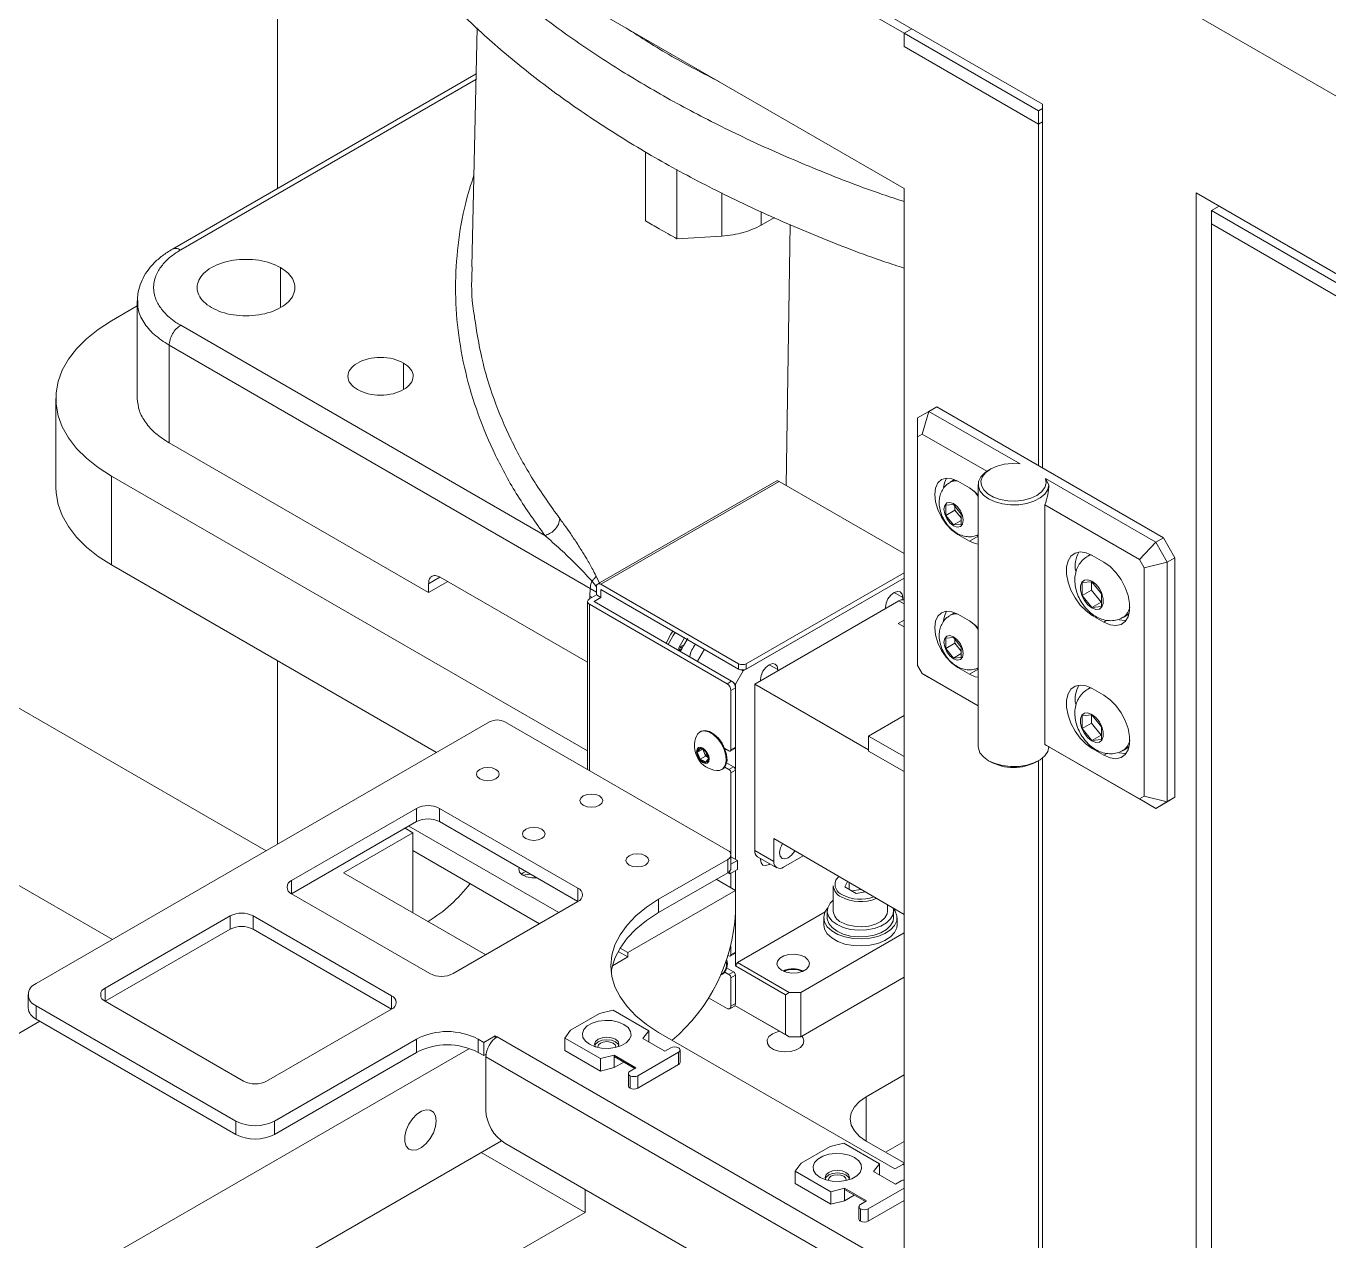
# Model space of a CAD drawing. Header units: millimetres. Extents: x 169 to 14583, y -399 to 10804.
# Drawn here: x 11556.8 to 11796.5, y 7690.9 to 7914.5 of the extents above; entities that cross this region are included whole.
import ezdxf

# ---------------------------------------------------------------- set-up
doc = ezdxf.new("R2010")
doc.units = ezdxf.units.MM
doc.header["$LTSCALE"] = 35

msp = doc.modelspace()

# ---------------------------------------------------------------- linework, layer by layer
at = {"color": 7, "linetype": 'Continuous', "lineweight": 18}
for p, q in [((12380.16, 7565.441), (10258.84, 8790.053)), ((11743.764, 7900.163), (11029.586, 8312.449)), ((11718.308, 7913.226), (11412.131, 8089.978)), ((11718.308, 7884.647), (11412.131, 8061.399)), ((11603.05, 7951.184), (11603.05, 7884.639)), ((11639.751, 7914.181), (11638.81, 7870.19)), ((11719.723, 7914.042), (11718.308, 7913.226)), ((11718.308, 7913.226), (11718.308, 7910.776)), ((11743.057, 7898.938), (11718.308, 7913.226)), ((11718.308, 7910.776), (11743.057, 7896.489)), ((11639.57, 7905.722), (11583.716, 7873.478)), ((11585.216, 7873.33), (11639.548, 7904.695)), ((11743.764, 7899.347), (11743.057, 7898.938)), ((11743.764, 7833.207), (11743.764, 7900.163)), ((11743.057, 7896.489), (11743.057, 7898.938)), ((11743.764, 7896.897), (11743.057, 7896.489)), ((11743.057, 7833.615), (11743.057, 7896.489)), ((11670.736, 7891.388), (11670.736, 7878.706)), ((11676.525, 7888.137), (11676.525, 7875.364)), ((11684.793, 7883.836), (11684.793, 7875.866)), ((11718.308, 7391.709), (11718.308, 7884.647)), ((12351.876, 7549.108), (11772.048, 7883.835)), ((11772.048, 7294.927), (11772.048, 7883.835)), ((11692.024, 7880.334), (11692.024, 7877.857)), ((11776.291, 7881.386), (11774.877, 7880.569)), ((11799.626, 7866.282), (11774.877, 7880.569)), ((11774.877, 7880.569), (11774.877, 7878.12)), ((11694.475, 7879.271), (11692.024, 7877.857)), ((11697.337, 7878.03), (11696.617, 7829.996)), ((11774.877, 7878.12), (11774.877, 7297.659)), ((11774.877, 7878.12), (11799.626, 7863.832)), ((11684.793, 7875.866), (11676.525, 7875.364)), ((11603.601, 7862.716), (11603.601, 7870.064)), ((11600.924, 7762.728), (11426.273, 7863.552)), ((11577.237, 7863.94), (11577.237, 7845.977)), ((11577.237, 7863.005), (11572.488, 7860.264)), ((11652.22, 7820.77), (11585.216, 7859.451)), ((11660.587, 7811.041), (11583.095, 7855.776)), ((11583.095, 7837.813), (11583.095, 7855.776)), ((11626.228, 7847.613), (11626.228, 7852.511)), ((11562.237, 7845.977), (11562.237, 7829.646)), ((11724.319, 7844.433), (11722.905, 7843.616)), ((11724.319, 7844.433), (11766.038, 7820.349)), ((11720.783, 7842.391), (11722.905, 7843.616)), ((11720.783, 7842.391), (11720.783, 7838.927)), ((11722.905, 7843.616), (11721.662, 7839.435)), ((11722.905, 7843.616), (11739.651, 7833.949)), ((11721.662, 7839.435), (11720.783, 7838.927)), ((11733.524, 7832.587), (11721.662, 7839.435)), ((11630.825, 7810.259), (11583.095, 7837.813)), ((11720.783, 7838.927), (11720.783, 7796.863)), ((11734.218, 7833.002), (11733.864, 7832.798)), ((11572.64, 7746.4), (11426.273, 7830.895)), ((11572.488, 7831.689), (11660.08, 7781.124)), ((11572.488, 7831.689), (11572.488, 7815.359)), ((11694.763, 7830.78), (11661.953, 7811.839)), ((11695.363, 7830.72), (11662.553, 7811.779)), ((11695.363, 7830.72), (11718.308, 7817.474)), ((11727.616, 7831.05), (11726.802, 7830.58)), ((11730.329, 7829.532), (11728.208, 7830.757)), ((11731.961, 7830.145), (11731.961, 7781.969)), ((11744.342, 7831.241), (11764.624, 7819.532)), ((11744.342, 7831.241), (11744.959, 7830.068)), ((11727.43, 7826.478), (11726.016, 7826.351)), ((11726.016, 7826.351), (11726.016, 7824.465)), ((11727.685, 7825.429), (11726.016, 7824.465)), ((11728.844, 7824.718), (11727.43, 7826.478)), ((11727.685, 7826.161), (11727.685, 7825.429)), ((11727.685, 7825.429), (11728.844, 7823.986)), ((11761.624, 7816.365), (11744.248, 7826.396)), ((11744.248, 7782.303), (11744.248, 7826.396)), ((11726.016, 7824.465), (11727.43, 7822.706)), ((11728.844, 7823.523), (11727.43, 7822.706)), ((11727.43, 7822.706), (11728.844, 7822.833)), ((11728.844, 7822.833), (11728.844, 7824.718)), ((11728.208, 7820.958), (11730.329, 7819.733)), ((11731.955, 7820.672), (11730.329, 7819.733)), ((11731.71, 7820.814), (11731.955, 7820.672)), ((11764.624, 7819.532), (11766.038, 7820.349)), ((11766.038, 7820.349), (11768.159, 7816.674)), ((11764.624, 7819.532), (11761.624, 7816.365)), ((11764.624, 7819.532), (11766.745, 7815.858)), ((11572.488, 7815.359), (11632.29, 7780.836)), ((11752.633, 7817.256), (11752.111, 7816.955)), ((11755.078, 7815.857), (11752.957, 7817.082)), ((11762.502, 7814.843), (11761.624, 7816.365)), ((11766.745, 7815.858), (11762.502, 7814.843)), ((11768.159, 7816.674), (11766.745, 7815.858)), ((11766.745, 7815.858), (11766.745, 7771.765)), ((11768.159, 7772.581), (11768.159, 7816.674)), ((11630.825, 7811.892), (11632.919, 7813.101)), ((11660.08, 7797.453), (11632.946, 7813.117)), ((11662.261, 7812.017), (11661.654, 7813.294)), ((11688.716, 7795.859), (11718.308, 7812.943)), ((11689.282, 7797.166), (11718.308, 7813.923)), ((11689.282, 7796.186), (11718.308, 7812.943)), ((11762.502, 7772.779), (11762.502, 7814.843)), ((11630.825, 7810.259), (11634.361, 7812.3)), ((11630.825, 7811.892), (11630.825, 7810.259)), ((11660.503, 7809.599), (11660.587, 7811.041)), ((11660.587, 7811.041), (11661.704, 7810.315)), ((11661.71, 7811.319), (11660.857, 7812.394)), ((11661.704, 7809.82), (11661.704, 7811.289)), ((11662.553, 7811.779), (11687.867, 7797.166)), ((11662.553, 7810.8), (11662.553, 7809.33)), ((11662.553, 7810.8), (11687.867, 7796.186)), ((11752.886, 7812.254), (11751.118, 7812.096)), ((11751.118, 7812.096), (11751.118, 7809.738)), ((11752.787, 7810.702), (11751.118, 7809.738)), ((11752.787, 7812.245), (11752.787, 7810.702)), ((11752.787, 7810.702), (11754.555, 7808.503)), ((11754.654, 7810.055), (11752.886, 7812.254)), ((11660.08, 7808.595), (11660.08, 7777.69)), ((11660.432, 7809.085), (11661.704, 7809.82)), ((11660.873, 7809.34), (11660.503, 7809.599)), ((11660.503, 7809.599), (11660.503, 7809.126)), ((11662.553, 7809.33), (11661.28, 7808.595)), ((11686.595, 7793.981), (11661.28, 7808.595)), ((11661.704, 7809.82), (11662.553, 7809.33)), ((11690.837, 7793.414), (11717.354, 7808.721)), ((11716.479, 7810.269), (11718.07, 7809.35)), ((11717.354, 7808.721), (11718.308, 7808.17)), ((11718.07, 7808.96), (11718.07, 7809.35)), ((11751.118, 7809.738), (11752.886, 7807.539)), ((11754.555, 7808.503), (11752.886, 7807.539)), ((11754.555, 7808.503), (11754.654, 7808.512)), ((11754.654, 7807.697), (11754.654, 7810.055)), ((11660.432, 7808.105), (11685.746, 7793.492)), ((11660.432, 7808.105), (11660.432, 7777.487)), ((11714.888, 7807.513), (11714.888, 7807.298)), ((11727.616, 7806.554), (11726.802, 7806.084)), ((11730.329, 7805.036), (11728.208, 7806.26)), ((11752.886, 7807.539), (11754.654, 7807.697)), ((11753.153, 7806.172), (11752.957, 7806.058)), ((11752.957, 7806.058), (11755.078, 7804.834)), ((11758.61, 7805.696), (11759.247, 7806.063)), ((11717.214, 7804.559), (11718.308, 7805.19)), ((11717.214, 7804.559), (11718.308, 7803.936)), ((11755.63, 7805.153), (11755.078, 7804.834)), ((11727.43, 7801.981), (11726.016, 7801.855)), ((11726.016, 7801.855), (11726.016, 7799.969)), ((11728.844, 7800.222), (11727.43, 7801.981)), ((11727.685, 7801.665), (11727.685, 7800.933)), ((11677.313, 7799.681), (11677.007, 7799.858)), ((11677.204, 7799.459), (11677.011, 7799.571)), ((11677.536, 7800.118), (11677.229, 7800.295)), ((11677.673, 7800.374), (11677.476, 7800.488)), ((11680.301, 7797.614), (11681.574, 7799.819)), ((11727.685, 7800.933), (11726.016, 7799.969)), ((11726.016, 7799.969), (11727.43, 7798.21)), ((11728.844, 7799.026), (11727.43, 7798.21)), ((11727.685, 7800.933), (11728.844, 7799.49)), ((11728.844, 7798.336), (11728.844, 7800.222)), ((11603.05, 7797.716), (11603.05, 7763.956)), ((11687.867, 7796.186), (11687.867, 7797.166)), ((11689.282, 7797.166), (11689.282, 7796.186)), ((11693.479, 7796.991), (11695.07, 7796.073)), ((11720.783, 7796.863), (11721.662, 7795.341)), ((11727.43, 7798.21), (11728.844, 7798.336)), ((11728.208, 7796.462), (11730.329, 7795.237)), ((11731.955, 7796.176), (11730.329, 7795.237)), ((11731.71, 7796.318), (11731.955, 7796.176)), ((11685.746, 7793.492), (11686.595, 7793.981)), ((11688.716, 7795.859), (11687.302, 7793.41)), ((11688.433, 7796.023), (11688.716, 7795.859)), ((11691.888, 7794.236), (11691.888, 7794.021)), ((11695.07, 7795.857), (11695.07, 7796.073)), ((11721.662, 7795.341), (11731.961, 7789.396)), ((11722.905, 7794.624), (11721.662, 7795.341)), ((11731.961, 7789.396), (11722.905, 7794.624)), ((11687.302, 7792.757), (11686.453, 7792.267)), ((11686.453, 7781.325), (11686.453, 7792.267)), ((11687.302, 7793.41), (11687.019, 7793.573)), ((11687.302, 7761.158), (11687.302, 7793.41)), ((11687.302, 7781.815), (11687.302, 7792.757)), ((11690.837, 7762.793), (11690.837, 7793.414)), ((11711.768, 7781.331), (11690.837, 7793.414)), ((11752.633, 7792.76), (11752.111, 7792.458)), ((11755.078, 7791.361), (11752.957, 7792.586)), ((11711.768, 7783.862), (11718.308, 7787.638)), ((11752.886, 7787.757), (11751.118, 7787.599)), ((11751.118, 7787.599), (11751.118, 7785.242)), ((11752.787, 7787.749), (11752.787, 7786.206)), ((11754.654, 7785.558), (11752.886, 7787.757)), ((11642.047, 7786.468), (11558.608, 7738.3)), ((11685.887, 7762.792), (11644.875, 7786.468)), ((11680.918, 7784.707), (11680.776, 7784.626)), ((11752.787, 7786.206), (11751.118, 7785.242)), ((11751.118, 7785.242), (11752.886, 7783.043)), ((11752.787, 7786.206), (11754.555, 7784.006)), ((11754.654, 7783.201), (11754.654, 7785.558)), ((11686.453, 7781.325), (11687.302, 7781.815)), ((11711.768, 7781.086), (11711.768, 7783.862)), ((11718.308, 7780.086), (11711.768, 7783.862)), ((11744.248, 7782.303), (11761.624, 7772.272)), ((11764.624, 7770.54), (11744.959, 7781.892)), ((11754.555, 7784.006), (11752.886, 7783.043)), ((11752.886, 7783.043), (11754.654, 7783.201)), ((11754.555, 7784.006), (11754.654, 7784.015)), ((11680.271, 7780.893), (11680.781, 7781.62)), ((11681.287, 7781.48), (11680.271, 7780.893)), ((11680.271, 7780.893), (11680.781, 7779.578)), ((11681.797, 7780.165), (11680.781, 7779.578)), ((11681.797, 7780.165), (11681.357, 7781.301)), ((11681.797, 7780.165), (11682.235, 7779.912)), ((11682.312, 7779.715), (11681.802, 7781.03)), ((11682.312, 7779.715), (11681.802, 7778.989)), ((11685.325, 7781.568), (11686.1, 7781.121)), ((11686.35, 7781.096), (11687.198, 7781.586)), ((11718.308, 7777.31), (11711.768, 7781.086)), ((11743.764, 7387.221), (11743.764, 7779.8)), ((11753.153, 7781.675), (11752.957, 7781.562)), ((11752.957, 7781.562), (11755.078, 7780.338)), ((11755.63, 7780.656), (11755.078, 7780.338)), ((11758.61, 7781.2), (11759.247, 7781.567)), ((11684.776, 7777.697), (11684.917, 7777.779)), ((11686.1, 7777.691), (11685.325, 7778.139)), ((11686.948, 7778.181), (11685.673, 7778.917)), ((11686.1, 7777.691), (11686.948, 7778.181)), ((11687.302, 7777.569), (11686.453, 7777.079)), ((11686.453, 7762.139), (11686.453, 7777.079)), ((11687.302, 7761.158), (11687.302, 7777.569)), ((11733.864, 7779.317), (11734.218, 7779.112)), ((11742.704, 7779.112), (11743.058, 7779.317)), ((11743.057, 7387.629), (11743.057, 7779.316)), ((11761.624, 7772.272), (11762.502, 7772.779)), ((11764.624, 7770.54), (11761.624, 7772.272)), ((11766.745, 7771.765), (11762.502, 7772.779)), ((11768.159, 7772.581), (11766.038, 7771.356)), ((11766.745, 7771.765), (11768.159, 7772.581)), ((11628.612, 7770.548), (11605.631, 7757.281)), ((11628.612, 7768.098), (11628.612, 7770.548)), ((11658.31, 7755.853), (11632.854, 7770.548)), ((11632.854, 7770.548), (11632.854, 7768.098)), ((11766.745, 7771.765), (11764.624, 7770.54)), ((11766.038, 7771.356), (11764.624, 7770.54)), ((11628.612, 7768.098), (11605.631, 7754.832)), ((11658.31, 7753.403), (11632.854, 7768.098)), ((11627.905, 7766.057), (11615.177, 7758.709)), ((11627.905, 7766.057), (11626.49, 7766.873)), ((11654.774, 7751.362), (11627.197, 7767.282)), ((11627.905, 7762.79), (11627.905, 7766.057)), ((11718.308, 7750.986), (11694.373, 7764.996)), ((11694.373, 7764.996), (11694.373, 7760.752)), ((11627.905, 7751.361), (11627.905, 7762.79)), ((11627.905, 7762.79), (11651.238, 7749.321)), ((11694.373, 7760.752), (11690.837, 7762.793)), ((11673.16, 7753.812), (11685.887, 7761.159)), ((11685.887, 7758.71), (11685.887, 7761.159)), ((11686.473, 7759.526), (11686.473, 7761.976)), ((11687.655, 7760.954), (11686.473, 7761.636)), ((11686.473, 7760.271), (11687.655, 7760.954)), ((11687.655, 7760.954), (11687.655, 7759.321)), ((11691.355, 7761.649), (11694.891, 7759.608)), ((11691.888, 7761.341), (11691.888, 7761.144)), ((11699.779, 7761.832), (11696.14, 7759.732)), ((11615.177, 7758.709), (11641.339, 7743.606)), ((11673.16, 7751.362), (11685.887, 7758.71)), ((11685.886, 7758.709), (11686.241, 7758.504)), ((11686.241, 7758.504), (11687.655, 7759.321)), ((11686.241, 7758.986), (11686.241, 7758.504)), ((11686.453, 7755.933), (11686.453, 7758.627)), ((11687.302, 7755.443), (11687.302, 7759.117)), ((11605.631, 7757.281), (11605.631, 7754.832)), ((11658.31, 7753.403), (11658.31, 7755.853)), ((11667.503, 7744.014), (11687.302, 7755.443)), ((11687.302, 7755.443), (11683.766, 7757.485)), ((11687.302, 7751.361), (11687.302, 7755.443)), ((11705.283, 7756.297), (11705.283, 7751.643)), ((11707.449, 7756.1), (11707.899, 7757.079)), ((11707.449, 7756.1), (11709.529, 7754.904)), ((11708.203, 7755.667), (11708.203, 7756.901)), ((11708.721, 7755.369), (11710.379, 7755.627)), ((11605.631, 7754.832), (11631.087, 7740.137)), ((11635.329, 7740.137), (11658.31, 7753.403)), ((11673.16, 7753.812), (11673.16, 7751.362)), ((11711.176, 7755.161), (11709.529, 7754.904)), ((11594.317, 7750.75), (11571.336, 7737.483)), ((11594.317, 7748.3), (11594.317, 7750.75)), ((11624.016, 7736.055), (11598.56, 7750.75)), ((11598.56, 7750.75), (11598.56, 7748.3)), ((11687.302, 7744.091), (11687.302, 7751.361)), ((11687.302, 7741.56), (11687.302, 7751.361)), ((11703.792, 7751.487), (11687.655, 7742.172)), ((11704.183, 7751.643), (11704.183, 7750.418)), ((11715.283, 7751.643), (11715.283, 7752.757)), ((11716.383, 7750.418), (11716.383, 7751.643)), ((11594.317, 7748.3), (11571.336, 7735.034)), ((11624.015, 7733.605), (11598.56, 7748.3)), ((11703.533, 7750.418), (11703.533, 7749.111)), ((11717.033, 7749.111), (11717.033, 7750.418)), ((11718.308, 7747.621), (11699.322, 7736.661)), ((11667.503, 7743.197), (11665.711, 7744.231)), ((11667.503, 7744.014), (11666.062, 7744.845)), ((11667.503, 7744.014), (11667.503, 7743.197)), ((11685.964, 7743.475), (11686.1, 7743.397)), ((11686.35, 7743.372), (11687.198, 7743.862)), ((11686.453, 7743.601), (11686.453, 7745.157)), ((11686.453, 7743.601), (11687.302, 7744.091)), ((11664.674, 7741.564), (11667.503, 7743.197)), ((11686.948, 7740.457), (11685.673, 7741.193)), ((11687.302, 7741.56), (11687.655, 7742.172)), ((11696.494, 7736.253), (11687.302, 7741.56)), ((11687.655, 7742.172), (11697.201, 7736.661)), ((11684.776, 7739.973), (11684.917, 7740.055)), ((11686.1, 7739.967), (11685.325, 7740.415)), ((11686.1, 7739.967), (11686.948, 7740.457)), ((11687.302, 7739.845), (11686.453, 7739.355)), ((11686.453, 7734.129), (11686.453, 7739.355)), ((11687.302, 7734.619), (11687.302, 7739.845)), ((11699.322, 7728.496), (11718.308, 7739.456)), ((11557.144, 7736.259), (11557.144, 7733.809)), ((11571.336, 7737.483), (11571.336, 7735.034)), ((11696.494, 7736.253), (11697.201, 7736.661)), ((11696.494, 7728.904), (11696.494, 7736.253)), ((11697.201, 7736.661), (11699.322, 7736.661)), ((11699.322, 7736.661), (11699.322, 7728.496)), ((11558.608, 7734.218), (11595.378, 7712.991)), ((11558.608, 7734.218), (11558.608, 7731.768)), ((11571.336, 7735.034), (11596.792, 7720.339)), ((11624.016, 7733.606), (11624.016, 7736.055)), ((11682.333, 7735.691), (11685.746, 7733.721)), ((11686.246, 7733.671), (11687.095, 7734.161)), ((11686.453, 7734.129), (11687.302, 7734.619)), ((11687.207, 7734.265), (11696.494, 7728.904)), ((11697.201, 7728.496), (11687.207, 7734.265)), ((11558.608, 7731.768), (11595.378, 7710.542)), ((11601.035, 7720.339), (11624.016, 7733.606)), ((11656.967, 7729.728), (11662.27, 7732.789)), ((11662.27, 7732.789), (11664.78, 7733.422)), ((11664.78, 7733.422), (11671.356, 7729.626)), ((11439.45, 7662.162), (11559.316, 7731.36)), ((11655.871, 7728.279), (11656.967, 7729.728)), ((11671.356, 7729.626), (11670.26, 7728.177)), ((11671.356, 7729.626), (11671.356, 7727.544)), ((11716.647, 7704.215), (11673.16, 7729.319)), ((11602.449, 7712.991), (11628.612, 7728.095)), ((11628.612, 7725.645), (11628.612, 7728.095)), ((11639.925, 7728.095), (11640.986, 7727.482)), ((11639.925, 7728.095), (11639.925, 7725.645)), ((11640.986, 7727.482), (11643.107, 7728.707)), ((11640.986, 7727.482), (11640.986, 7725.033)), ((11643.107, 7728.707), (11643.461, 7728.503)), ((11643.107, 7728.707), (11643.107, 7728.265)), ((11643.461, 7728.503), (11718.308, 7685.295)), ((11662.447, 7724.483), (11655.871, 7728.279)), ((11655.871, 7728.279), (11655.871, 7725.993)), ((11670.26, 7728.177), (11674.291, 7725.85)), ((11697.201, 7728.496), (11696.494, 7728.904)), ((11699.322, 7728.496), (11697.201, 7728.496)), ((11483.291, 7636.854), (11638.333, 7726.358)), ((11602.449, 7710.542), (11628.612, 7725.645)), ((11639.925, 7725.645), (11640.986, 7725.033)), ((11640.986, 7725.033), (11641.369, 7725.254)), ((11641.34, 7724.829), (11641.34, 7715.03)), ((11718.308, 7680.396), (11641.34, 7724.829)), ((11662.447, 7722.196), (11655.871, 7725.993)), ((11664.957, 7725.115), (11662.447, 7724.483)), ((11662.447, 7724.483), (11662.447, 7722.196)), ((11668.988, 7722.788), (11664.957, 7725.115)), ((11664.957, 7725.115), (11664.957, 7724.87)), ((11664.957, 7724.87), (11668.775, 7722.666)), ((11664.957, 7724.87), (11664.957, 7722.829)), ((11676.801, 7725.666), (11669.306, 7721.339)), ((11674.291, 7725.85), (11675.387, 7726.483)), ((11676.801, 7723.38), (11676.801, 7725.666)), ((11677.094, 7723.788), (11677.094, 7726.075)), ((11662.447, 7722.196), (11664.957, 7722.829)), ((11664.957, 7722.829), (11666.725, 7723.85)), ((11667.892, 7722.156), (11668.988, 7722.788)), ((11676.801, 7723.38), (11669.306, 7719.053)), ((11667.599, 7721.748), (11667.599, 7719.461)), ((11667.892, 7721.339), (11667.892, 7719.053)), ((11669.306, 7721.339), (11669.306, 7719.053)), ((11711.343, 7717.474), (11718.308, 7721.495)), ((11711.343, 7717.474), (11711.343, 7709.31)), ((11595.378, 7710.542), (11595.378, 7712.991)), ((11602.449, 7712.991), (11602.449, 7710.542)), ((11644.229, 7709.348), (11483.291, 7616.44)), ((11644.875, 7708.907), (11718.308, 7666.514)), ((11699.393, 7705.236), (11704.696, 7708.297)), ((11704.696, 7708.297), (11707.207, 7708.93)), ((11707.207, 7708.93), (11713.783, 7705.134)), ((11718.308, 7705.289), (11711.343, 7709.31)), ((11714.881, 7707.268), (11718.308, 7709.247)), ((11659.618, 7696.188), (11640.526, 7707.21)), ((11698.297, 7703.787), (11699.393, 7705.236)), ((11713.783, 7705.134), (11712.687, 7703.685)), ((11713.783, 7705.134), (11713.783, 7703.052)), ((11718.061, 7705.031), (11718.317, 7705.161)), ((11704.873, 7699.99), (11698.297, 7703.787)), ((11698.297, 7703.787), (11698.297, 7701.5)), ((11712.687, 7703.685), (11716.717, 7701.358)), ((11718.061, 7705.031), (11716.647, 7704.215)), ((11718.308, 7704.888), (11718.061, 7705.031)), ((11659.618, 7700.395), (11659.618, 7696.188)), ((11704.873, 7697.704), (11698.297, 7701.5)), ((11707.383, 7700.623), (11704.873, 7699.99)), ((11711.414, 7698.296), (11707.383, 7700.623)), ((11707.383, 7700.623), (11707.383, 7700.378)), ((11707.383, 7700.378), (11711.202, 7698.174)), ((11707.383, 7700.378), (11707.383, 7698.337)), ((11718.308, 7700.643), (11711.732, 7696.847)), ((11716.717, 7701.358), (11717.813, 7701.99)), ((11704.873, 7699.99), (11704.873, 7697.704)), ((11704.873, 7697.704), (11707.383, 7698.337)), ((11707.383, 7698.337), (11709.152, 7699.357)), ((11710.318, 7697.664), (11711.414, 7698.296)), ((11718.308, 7698.357), (11711.732, 7694.561)), ((11659.618, 7696.188), (11452.219, 7576.459)), ((11710.025, 7697.255), (11710.025, 7694.969)), ((11710.318, 7696.847), (11710.318, 7694.561)), ((11711.732, 7696.847), (11711.732, 7694.561))]:
    msp.add_line(p, q, dxfattribs=at)
at = {"color": 7, "linetype": 'Continuous', "lineweight": 18, "flags": 128}
for points in [[(11572.488, 7860.264), (11570.037, 7858.692), (11567.883, 7856.981), (11566.052, 7855.15), (11564.562, 7853.217), (11563.43, 7851.206), (11562.668, 7849.137), (11562.285, 7847.034), (11562.285, 7844.919), (11562.668, 7842.816), (11563.43, 7840.747), (11564.562, 7838.736), (11566.052, 7836.804), (11567.883, 7834.972), (11570.037, 7833.261), (11572.488, 7831.689)], [(11744.959, 7830.068), (11744.752, 7829.202), (11744.203, 7828.387), (11743.342, 7827.667), (11742.216, 7827.082), (11740.886, 7826.664), (11739.424, 7826.434), (11737.911, 7826.406), (11736.427, 7826.581), (11735.053, 7826.95), (11733.865, 7827.492), (11732.926, 7828.178), (11732.287, 7828.971), (11731.984, 7829.828), (11732.033, 7830.702), (11732.43, 7831.545), (11733.155, 7832.313), (11733.864, 7832.798)], [(11739.651, 7833.949), (11738.199, 7834.014), (11736.762, 7833.876), (11735.425, 7833.541), (11734.267, 7833.031), (11733.356, 7832.374), (11732.747, 7831.61), (11732.474, 7830.784), (11732.554, 7829.944), (11732.983, 7829.14), (11733.735, 7828.42), (11734.765, 7827.825), (11736.013, 7827.391), (11737.405, 7827.144), (11738.86, 7827.098), (11740.291, 7827.255), (11741.614, 7827.607), (11742.752, 7828.133), (11743.636, 7828.801), (11744.215, 7829.573), (11744.455, 7830.402), (11744.342, 7831.241)], [(11728.208, 7830.757), (11727.11, 7831.224), (11726.086, 7831.325), (11725.208, 7831.053), (11724.534, 7830.428), (11724.11, 7829.491), (11723.965, 7828.307), (11724.11, 7826.955), (11724.534, 7825.529), (11725.208, 7824.125), (11726.086, 7822.839), (11727.11, 7821.759), (11728.208, 7820.958)], [(11726.134, 7831.329), (11725.736, 7830.43), (11725.602, 7829.588)], [(11726.802, 7830.58), (11727.607, 7830.828), (11728.092, 7830.822)], [(11572.488, 7815.359), (11570.037, 7816.93), (11567.883, 7818.641), (11566.052, 7820.473), (11564.562, 7822.405), (11563.43, 7824.416), (11562.668, 7826.485), (11562.285, 7828.588), (11562.237, 7829.646)], [(11731.961, 7828.213), (11731.427, 7828.731), (11730.329, 7829.532)], [(11731.224, 7828.905), (11731.496, 7828.583), (11731.961, 7827.951)], [(11727.43, 7826.633), (11726.754, 7826.868), (11726.18, 7826.757), (11725.797, 7826.316), (11725.662, 7825.612), (11725.797, 7824.753), (11726.18, 7823.87), (11726.754, 7823.096), (11727.43, 7822.551), (11728.106, 7822.315), (11728.68, 7822.427), (11729.063, 7822.868), (11729.198, 7823.571), (11729.063, 7824.43), (11728.68, 7825.314), (11728.106, 7826.087), (11727.43, 7826.633)], [(11730.329, 7819.733), (11731.427, 7819.266), (11731.961, 7819.168)], [(11752.957, 7817.082), (11751.814, 7817.581), (11750.738, 7817.731), (11749.791, 7817.523), (11749.028, 7816.969), (11748.494, 7816.101), (11748.218, 7814.97), (11748.218, 7813.641), (11748.494, 7812.192), (11749.028, 7810.707), (11749.791, 7809.272), (11750.738, 7807.97), (11751.814, 7806.878), (11752.957, 7806.058)], [(11752.119, 7816.959), (11752.406, 7817.097), (11752.744, 7817.199)], [(11755.078, 7804.834), (11756.22, 7804.335), (11757.296, 7804.185), (11758.243, 7804.393), (11759.006, 7804.947), (11759.541, 7805.815), (11759.816, 7806.946), (11759.816, 7808.275), (11759.541, 7809.724), (11759.006, 7811.209), (11758.243, 7812.644), (11757.296, 7813.945), (11756.22, 7815.038), (11755.078, 7815.857)], [(11752.886, 7812.346), (11752.16, 7812.617), (11751.522, 7812.56), (11751.049, 7812.182), (11750.797, 7811.528), (11750.797, 7810.677), (11751.049, 7809.732), (11751.522, 7808.807), (11752.16, 7808.013), (11752.886, 7807.447), (11753.611, 7807.176), (11754.249, 7807.233), (11754.723, 7807.611), (11754.975, 7808.265), (11754.975, 7809.116), (11754.723, 7810.061), (11754.249, 7810.986), (11753.611, 7811.78), (11752.886, 7812.346)], [(11718.07, 7809.35), (11717.949, 7809.983), (11717.604, 7810.38), (11717.088, 7810.481), (11716.479, 7810.269), (11715.87, 7809.778), (11715.354, 7809.081), (11715.009, 7808.286), (11714.888, 7807.513)], [(11728.208, 7806.26), (11727.11, 7806.727), (11726.086, 7806.829), (11725.208, 7806.557), (11724.534, 7805.932), (11724.11, 7804.995), (11723.965, 7803.81), (11724.11, 7802.459), (11724.534, 7801.033), (11725.208, 7799.629), (11726.086, 7798.343), (11727.11, 7797.263), (11728.208, 7796.462)], [(11726.134, 7806.832), (11725.736, 7805.934), (11725.602, 7805.092)], [(11726.802, 7806.084), (11727.607, 7806.332), (11728.092, 7806.326)], [(11759.247, 7806.063), (11759.34, 7806.12), (11759.734, 7806.445)], [(11731.961, 7803.717), (11731.427, 7804.235), (11730.329, 7805.036)], [(11731.224, 7804.409), (11731.496, 7804.087), (11731.961, 7803.454)], [(11757.887, 7805.262), (11758.922, 7805.124), (11759.166, 7805.141)], [(11674.522, 7800.951), (11675.425, 7802.625), (11675.761, 7803.175)], [(11674.939, 7800.71), (11675.848, 7802.391), (11676.179, 7802.933)], [(11676.687, 7799.701), (11676.948, 7800.229), (11677.921, 7801.928)], [(11727.43, 7802.137), (11726.754, 7802.372), (11726.18, 7802.261), (11725.797, 7801.82), (11725.662, 7801.116), (11725.797, 7800.257), (11726.18, 7799.374), (11726.754, 7798.6), (11727.43, 7798.054), (11728.106, 7797.819), (11728.68, 7797.931), (11729.063, 7798.372), (11729.198, 7799.075), (11729.063, 7799.934), (11728.68, 7800.817), (11728.106, 7801.591), (11727.43, 7802.137)], [(11695.07, 7796.073), (11694.949, 7796.706), (11694.604, 7797.103), (11694.088, 7797.203), (11693.479, 7796.991), (11692.87, 7796.5), (11692.354, 7795.804), (11692.009, 7795.009), (11691.888, 7794.236)], [(11730.329, 7795.237), (11731.427, 7794.77), (11731.961, 7794.672)], [(11752.957, 7792.586), (11751.814, 7793.085), (11750.738, 7793.235), (11749.791, 7793.027), (11749.028, 7792.473), (11748.494, 7791.605), (11748.218, 7790.474), (11748.218, 7789.145), (11748.494, 7787.696), (11749.028, 7786.211), (11749.791, 7784.776), (11750.738, 7783.474), (11751.814, 7782.382), (11752.957, 7781.562)], [(11752.119, 7792.463), (11752.406, 7792.6), (11752.744, 7792.703)], [(11755.078, 7780.338), (11756.22, 7779.838), (11757.296, 7779.688), (11758.243, 7779.897), (11759.006, 7780.451), (11759.541, 7781.319), (11759.816, 7782.45), (11759.816, 7783.778), (11759.541, 7785.227), (11759.006, 7786.713), (11758.243, 7788.148), (11757.296, 7789.449), (11756.22, 7790.541), (11755.078, 7791.361)], [(11752.886, 7787.85), (11752.16, 7788.121), (11751.522, 7788.064), (11751.049, 7787.686), (11750.797, 7787.032), (11750.797, 7786.181), (11751.049, 7785.236), (11751.522, 7784.311), (11752.16, 7783.517), (11752.886, 7782.951), (11753.611, 7782.68), (11754.249, 7782.737), (11754.723, 7783.115), (11754.975, 7783.769), (11754.975, 7784.62), (11754.723, 7785.565), (11754.249, 7786.49), (11753.611, 7787.283), (11752.886, 7787.85)], [(11683.882, 7777.517), (11684.369, 7777.543), (11684.988, 7777.849), (11685.409, 7778.448), (11685.597, 7779.289), (11685.534, 7780.296), (11685.226, 7781.381), (11684.7, 7782.445), (11684.003, 7783.396), (11683.198, 7784.148), (11682.355, 7784.635), (11681.549, 7784.813), (11680.852, 7784.666), (11680.327, 7784.209), (11680.173, 7783.942)], [(11684.917, 7777.779), (11685.129, 7777.93), (11685.55, 7778.53), (11685.738, 7779.371), (11685.675, 7780.378), (11685.367, 7781.462), (11684.841, 7782.527), (11684.145, 7783.477), (11683.339, 7784.229), (11682.496, 7784.716), (11681.69, 7784.894), (11680.994, 7784.748), (11680.918, 7784.707)], [(11681.291, 7778.962), (11681.736, 7778.808), (11682.113, 7778.881), (11682.365, 7779.171), (11682.453, 7779.633), (11682.365, 7780.198), (11682.113, 7780.779), (11681.736, 7781.287), (11681.291, 7781.646), (11680.847, 7781.801), (11680.47, 7781.727), (11680.218, 7781.438), (11680.129, 7780.975), (11680.218, 7780.411), (11680.47, 7779.83), (11680.847, 7779.321), (11681.291, 7778.962)], [(11731.961, 7781.969), (11731.984, 7781.652), (11732.287, 7780.795), (11732.926, 7780.002), (11733.865, 7779.316), (11735.053, 7778.774), (11736.427, 7778.406), (11737.911, 7778.231), (11739.424, 7778.259), (11740.886, 7778.488), (11742.216, 7778.907), (11743.342, 7779.491), (11744.203, 7780.211), (11744.752, 7781.026), (11744.959, 7781.892)], [(11759.247, 7781.567), (11759.34, 7781.624), (11759.734, 7781.949)], [(11757.887, 7780.766), (11758.922, 7780.627), (11759.166, 7780.645)], [(11643.214, 7775.998), (11642.532, 7775.735), (11641.729, 7775.642), (11640.925, 7775.735), (11640.244, 7775.998), (11639.788, 7776.391), (11639.629, 7776.855), (11639.788, 7777.319), (11640.244, 7777.712), (11640.925, 7777.975), (11641.729, 7778.067), (11642.532, 7777.975), (11643.214, 7777.712), (11643.669, 7777.319), (11643.829, 7776.855), (11643.669, 7776.391), (11643.214, 7775.998)], [(11662.27, 7771.119), (11661.589, 7770.857), (11660.785, 7770.764), (11659.982, 7770.857), (11659.3, 7771.119), (11658.845, 7771.513), (11658.685, 7771.977), (11658.845, 7772.441), (11659.3, 7772.834), (11659.982, 7773.097), (11660.785, 7773.189), (11661.589, 7773.097), (11662.27, 7772.834), (11662.725, 7772.441), (11662.885, 7771.977), (11662.725, 7771.513), (11662.27, 7771.119)], [(11651.663, 7764.996), (11650.982, 7764.734), (11650.179, 7764.641), (11649.375, 7764.734), (11648.694, 7764.996), (11648.238, 7765.39), (11648.079, 7765.854), (11648.238, 7766.318), (11648.694, 7766.711), (11649.375, 7766.974), (11650.179, 7767.066), (11650.982, 7766.974), (11651.663, 7766.711), (11652.119, 7766.318), (11652.279, 7765.854), (11652.119, 7765.39), (11651.663, 7764.996)], [(11698.204, 7762.753), (11698.14, 7762.638), (11697.624, 7761.941), (11697.015, 7761.45), (11696.406, 7761.239), (11695.89, 7761.339), (11695.545, 7761.736), (11695.424, 7762.369)], [(11670.72, 7760.118), (11670.039, 7759.856), (11669.235, 7759.763), (11668.431, 7759.856), (11667.75, 7760.118), (11667.295, 7760.512), (11667.135, 7760.976), (11667.295, 7761.44), (11667.75, 7761.833), (11668.431, 7762.096), (11669.235, 7762.188), (11670.039, 7762.096), (11670.72, 7761.833), (11671.175, 7761.44), (11671.335, 7760.976), (11671.175, 7760.512), (11670.72, 7760.118)], [(11691.888, 7761.144), (11692.009, 7760.511), (11692.354, 7760.114), (11692.87, 7760.013), (11693.479, 7760.225), (11693.642, 7760.329)], [(11650.749, 7757.768), (11649.799, 7757.749), (11648.84, 7757.934), (11648.063, 7758.307), (11647.571, 7758.817), (11647.431, 7759.395), (11647.488, 7759.65)], [(11647.887, 7758.444), (11648.234, 7758.688), (11648.75, 7758.922)], [(11648.147, 7758.251), (11648.616, 7758.343), (11649.564, 7758.452)], [(11706.321, 7758.002), (11705.875, 7757.485), (11705.775, 7757.31)], [(11673.16, 7729.319), (11670.918, 7730.768), (11668.971, 7732.351), (11667.344, 7734.051), (11666.056, 7735.846), (11665.125, 7737.712), (11664.561, 7739.626), (11664.373, 7741.565), (11664.561, 7743.505), (11665.125, 7745.419), (11666.056, 7747.285), (11667.344, 7749.08), (11668.971, 7750.78), (11670.918, 7752.363), (11673.16, 7753.812)], [(11716.315, 7752.167), (11716.371, 7751.863), (11716.285, 7751.015), (11715.851, 7750.204), (11715.092, 7749.477), (11714.055, 7748.875), (11712.798, 7748.434), (11711.395, 7748.18), (11709.927, 7748.127), (11708.48, 7748.278), (11707.138, 7748.625), (11705.978, 7749.147), (11705.069, 7749.814), (11704.463, 7750.588), (11704.195, 7751.423), (11704.28, 7752.27), (11704.715, 7753.081), (11705.283, 7753.66)], [(11673.16, 7751.362), (11670.918, 7749.914), (11668.971, 7748.33), (11667.344, 7746.63), (11666.056, 7744.836), (11665.125, 7742.97), (11664.561, 7741.055), (11664.448, 7740.341)], [(11716.315, 7752.167), (11716.685, 7751.651), (11717.006, 7750.766), (11716.963, 7749.861), (11716.561, 7748.987), (11715.82, 7748.19), (11714.781, 7747.512), (11713.499, 7746.992), (11712.043, 7746.656), (11710.493, 7746.523), (11708.932, 7746.6), (11707.443, 7746.883), (11706.107, 7747.356), (11704.997, 7747.994), (11704.171, 7748.764), (11703.675, 7749.622), (11703.535, 7750.523), (11703.759, 7751.418), (11704.251, 7752.167)], [(11706.755, 7749.597), (11707.841, 7749.124), (11709.109, 7748.837), (11710.464, 7748.758), (11711.805, 7748.893), (11713.034, 7749.232), (11714.058, 7749.75), (11714.803, 7750.408), (11715.212, 7751.158), (11715.283, 7751.643)], [(11717.033, 7749.111), (11716.963, 7748.555), (11716.561, 7747.68), (11715.82, 7746.883), (11714.781, 7746.206), (11713.499, 7745.685), (11712.043, 7745.35), (11710.493, 7745.217), (11708.932, 7745.294), (11707.443, 7745.576), (11706.107, 7746.05), (11704.997, 7746.688), (11704.171, 7747.457), (11703.675, 7748.315), (11703.533, 7749.111)], [(11716.383, 7750.418), (11716.285, 7749.79), (11715.851, 7748.979), (11715.092, 7748.252), (11714.055, 7747.65), (11712.798, 7747.21), (11711.395, 7746.955), (11709.927, 7746.902), (11708.48, 7747.054), (11707.138, 7747.4), (11705.978, 7747.923), (11705.069, 7748.59), (11704.463, 7749.363), (11704.195, 7750.198), (11704.183, 7750.418)], [(11700.03, 7743.192), (11699.176, 7743.537), (11698.17, 7743.693), (11697.132, 7743.641), (11696.188, 7743.386), (11695.451, 7742.961), (11695.01, 7742.416), (11694.92, 7741.817), (11695.189, 7741.236), (11695.787, 7740.743), (11696.64, 7740.398), (11697.647, 7740.243), (11698.685, 7740.295), (11699.629, 7740.549), (11700.366, 7740.974), (11700.806, 7741.52), (11700.897, 7742.119), (11700.627, 7742.7), (11700.03, 7743.192)], [(11666.781, 7730.781), (11665.761, 7731.222), (11664.566, 7731.48), (11663.294, 7731.532), (11662.048, 7731.376), (11660.929, 7731.023), (11660.027, 7730.502), (11659.416, 7729.856), (11659.145, 7729.137), (11659.236, 7728.403), (11659.682, 7727.713), (11660.446, 7727.124), (11661.467, 7726.682), (11662.661, 7726.425), (11663.933, 7726.373), (11665.179, 7726.529), (11666.298, 7726.882), (11667.2, 7727.402), (11667.811, 7728.049), (11668.082, 7728.768), (11667.991, 7729.502), (11667.546, 7730.192), (11666.781, 7730.781)], [(11699.499, 7728.598), (11699.661, 7728.393), (11699.891, 7727.76), (11699.753, 7727.119), (11699.261, 7726.539), (11698.47, 7726.082), (11697.464, 7725.798), (11696.354, 7725.718), (11695.258, 7725.851), (11694.297, 7726.182), (11693.573, 7726.675), (11693.166, 7727.277), (11693.12, 7727.922), (11693.44, 7728.541), (11694.09, 7729.067), (11694.09, 7729.067)], [(11694.09, 7729.067), (11695.001, 7729.443), (11695.397, 7729.537)], [(11665.205, 7728.05), (11664.475, 7728.331), (11663.614, 7728.43), (11662.753, 7728.331), (11662.023, 7728.05), (11661.535, 7727.629), (11661.364, 7727.131), (11661.511, 7726.669)], [(11665.205, 7727.585), (11664.475, 7727.866), (11663.614, 7727.965), (11662.753, 7727.866), (11662.023, 7727.585), (11661.535, 7727.163), (11661.4, 7726.899)], [(11662.447, 7727.34), (11662.089, 7727.031), (11661.964, 7726.666), (11661.977, 7726.545)], [(11665.25, 7726.545), (11665.264, 7726.666), (11665.138, 7727.031), (11664.78, 7727.34), (11664.245, 7727.546), (11663.614, 7727.619), (11662.982, 7727.546), (11662.447, 7727.34)], [(11665.716, 7726.669), (11665.864, 7727.131), (11665.692, 7727.629), (11665.205, 7728.05)], [(11665.827, 7726.899), (11665.692, 7727.163), (11665.205, 7727.585)], [(11711.343, 7709.31), (11710.1, 7710.185), (11709.176, 7711.183), (11708.606, 7712.266), (11708.414, 7713.392), (11708.606, 7714.518), (11709.176, 7715.601), (11710.1, 7716.599), (11711.343, 7717.474)], [(11632.218, 7713.029), (11632.089, 7713.942), (11631.714, 7714.624), (11631.126, 7715.017), (11630.378, 7715.083), (11629.536, 7714.819), (11628.674, 7714.247), (11627.869, 7713.418), (11627.194, 7712.406), (11626.707, 7711.3), (11626.452, 7710.2), (11626.452, 7709.202), (11626.707, 7708.395), (11627.194, 7707.852), (11627.869, 7707.619), (11628.674, 7707.719), (11629.536, 7708.142), (11630.378, 7708.851), (11631.126, 7709.782), (11631.714, 7710.853), (11632.089, 7711.968), (11632.218, 7713.029)], [(11709.208, 7706.289), (11708.187, 7706.73), (11706.992, 7706.987), (11705.72, 7707.04), (11704.474, 7706.883), (11703.355, 7706.531), (11702.454, 7706.01), (11701.842, 7705.364), (11701.571, 7704.645), (11701.662, 7703.91), (11702.108, 7703.221), (11702.872, 7702.631), (11703.893, 7702.19), (11705.088, 7701.933), (11706.36, 7701.88), (11707.606, 7702.037), (11708.725, 7702.39), (11709.626, 7702.91), (11710.238, 7703.556), (11710.509, 7704.276), (11710.418, 7705.01), (11709.972, 7705.7), (11709.208, 7706.289)], [(11707.631, 7703.558), (11706.901, 7703.839), (11706.04, 7703.938), (11705.179, 7703.839), (11704.449, 7703.558), (11703.961, 7703.136), (11703.79, 7702.639), (11703.938, 7702.176)], [(11707.631, 7703.092), (11706.901, 7703.374), (11706.04, 7703.473), (11705.179, 7703.374), (11704.449, 7703.092), (11703.961, 7702.671), (11703.826, 7702.407)], [(11704.873, 7702.847), (11704.516, 7702.538), (11704.39, 7702.174), (11704.403, 7702.053)], [(11707.677, 7702.053), (11707.69, 7702.174), (11707.564, 7702.538), (11707.207, 7702.847), (11706.671, 7703.054), (11706.04, 7703.126), (11705.409, 7703.054), (11704.873, 7702.847)], [(11708.142, 7702.176), (11708.29, 7702.639), (11708.119, 7703.136), (11707.631, 7703.558)], [(11708.254, 7702.407), (11708.119, 7702.671), (11707.631, 7703.092)]]:
    msp.add_lwpolyline(points, dxfattribs=at)
at = {"color": 7, "linetype": 'Continuous', "lineweight": 18}
for centre, radius, start, end in [((11695.011, 7830.229), 0.604, 54.38242, 114.30712), ((11754.701, 7815.183), 4.909, 148.96954, 191.68592), ((11662.222, 7811.373), 0.524, 50.79671, 189.21404), ((11660.618, 7808.595), 0.524, 110.78342, 249.21658), ((11718.152, 7807.49), 1.468, 83.89279, 122.95556), ((11757.119, 7808.023), 2.764, 302.65025, 351.17874), ((11696.406, 7790.196), 21.32, 147.08199, 154.45199), ((11677.209, 7799.717), 0.246, 145.00181, 216.42052), ((11694.809, 7791.111), 19.834, 152.41518, 153.83284), ((11676.562, 7799.012), 0.717, 36.85657, 51.2075), ((11677.518, 7800.18), 0.31, 97.74069, 158.20938), ((11677.532, 7801.447), 0.961, 266.63493, 282.94404), ((11683.711, 7797.534), 4.934, 139.36867, 168.75315), ((11688.574, 7798.53), 1.537, 242.60967, 297.39033), ((11688.574, 7797.551), 1.537, 242.60967, 297.39033), ((11685.766, 7792.687), 1.537, 2.60548, 57.39452), ((11684.918, 7792.197), 1.537, 2.60548, 57.39452), ((11754.701, 7790.686), 4.909, 148.96954, 191.68592), ((11643.461, 7783.739), 3.074, 62.60967, 117.39033), ((11684.273, 7782.025), 4.525, 154.94421, 265.05042), ((11687.064, 7781.785), 0.24, 304.05635, 7.25583), ((11757.119, 7783.527), 2.764, 302.65025, 351.17871), ((11680.897, 7780.996), 0.635, 100.54678, 189.25188), ((11682.484, 7780.995), 2.215, 182.63929, 219.77207), ((11680.702, 7780.304), 1.317, 33.43491, 86.57046), ((11681.88, 7780.304), 1.317, 213.43491, 266.57046), ((11683.356, 7781.503), 1.931, 187.63679, 237.13245), ((11680.099, 7779.613), 2.215, 2.63929, 39.77207), ((11681.685, 7779.613), 0.635, 280.54678, 9.25188), ((11686.238, 7781.29), 0.218, 230.79671, 9.21404), ((11685.686, 7777.044), 0.768, 2.60548, 57.39452), ((11686.534, 7777.534), 0.768, 2.60548, 57.39452), ((11738.461, 7787.157), 9.096, 242.19083, 297.80917), ((11630.733, 7766.454), 4.611, 62.60967, 117.39033), ((11630.733, 7764.004), 4.611, 62.60967, 117.39033), ((11685.578, 7761.976), 0.873, 290.78342, 69.21658), ((11692.062, 7762.658), 1.232, 173.70115, 234.98667), ((11698.841, 7762.21), 3.42, 147.18304, 177.33125), ((11695.45, 7760.578), 1.092, 170.78596, 309.20329), ((11685.472, 7759.626), 1.006, 294.37466, 354.3052), ((11606.096, 7756.057), 1.31, 110.78342, 249.21658), ((11615.986, 7773.854), 28.278, 301.4321, 322.64232), ((11657.845, 7754.628), 1.31, 290.78342, 69.21658), ((11707.768, 7756.533), 2.497, 185.43074, 246.05224), ((11707.659, 7756.535), 2.037, 157.65626, 250.11433), ((11710.302, 7761.094), 7.707, 242.59682, 291.84487), ((11710.309, 7761.163), 7.348, 242.94397, 289.46867), ((11596.438, 7746.656), 4.611, 62.60967, 117.39033), ((11654.405, 7753.064), 32.941, 310.14952, 357.0368), ((11707.768, 7751.879), 2.497, 185.43074, 246.05224), ((11596.438, 7744.206), 4.611, 62.60967, 117.39033), ((11686.238, 7743.566), 0.218, 230.79671, 9.21404), ((11687.064, 7744.061), 0.24, 304.05635, 7.25583), ((11683.525, 7741.733), 2.13, 299.43652, 16.20609), ((11683.504, 7741.873), 2.303, 307.85587, 19.19024), ((11633.208, 7744.231), 4.611, 242.60967, 297.39033), ((11685.686, 7739.32), 0.768, 2.60548, 57.39452), ((11686.534, 7739.81), 0.768, 2.60548, 57.39452), ((11697.908, 7737.198), 3.713, 63.5629, 116.4371), ((11559.383, 7736.259), 2.183, 110.78342, 249.21658), ((11571.801, 7736.259), 1.31, 110.78342, 249.21658), ((11623.551, 7734.83), 1.31, 290.78342, 69.21658), ((11686.022, 7734.059), 0.437, 230.79671, 9.21404), ((11686.826, 7734.558), 0.48, 304.05635, 7.25583), ((11559.646, 7734.059), 2.515, 185.6948, 245.62534), ((11634.269, 7717.177), 12.296, 62.60967, 117.39033), ((11634.269, 7714.727), 12.296, 62.60967, 117.39033), ((11645.945, 7724.619), 4.61, 122.60548, 177.39452), ((11676.094, 7725.118), 1.537, 62.60967, 117.39033), ((11676.646, 7726.075), 0.437, 290.78342, 69.21658), ((11668.046, 7721.748), 0.437, 110.78342, 249.21658), ((11676.594, 7723.838), 0.503, 294.37466, 354.3052), ((11598.913, 7724.433), 4.611, 242.60967, 297.39033), ((11668.099, 7719.511), 0.503, 185.6948, 245.62534), ((11668.599, 7722.704), 1.537, 242.60967, 297.39033), ((11668.599, 7720.418), 1.537, 242.60967, 297.39033), ((11649.016, 7715.38), 7.684, 182.60548, 237.39452), ((11598.913, 7719.815), 7.685, 242.60967, 297.39033), ((11598.913, 7717.365), 7.685, 242.60967, 297.39033), ((11718.454, 7700.819), 1.335, 96.27896, 118.69423), ((11710.473, 7697.255), 0.437, 110.78342, 249.21658), ((11711.025, 7698.212), 1.537, 242.60967, 297.39033), ((11710.526, 7695.019), 0.503, 185.6948, 245.62534), ((11711.025, 7695.926), 1.537, 242.60967, 297.39033)]:
    msp.add_arc(centre, radius, start, end, dxfattribs=at)
for centre, major_axis, ratio, start_param, end_param in [((11738.461, 7826.471), (4.596, 7.961), 0.5773346, 5.0251963, 5.4771118), ((11738.461, 7785.644), (6.5, -3.753), 0.0000704, 0.0207566, 0.4726721)]:
    msp.add_ellipse(centre, major_axis=major_axis, ratio=ratio, start_param=start_param, end_param=end_param, dxfattribs=at)
for points, knots in [([(11718.308, 7869.987), (11717.111, 7870.374), (11711.667, 7872.134), (11702.452, 7875.73), (11690.733, 7880.774), (11679.63, 7886.272), (11669.144, 7892.156), (11659.345, 7898.411), (11650.256, 7905.014), (11641.909, 7911.946), (11634.346, 7919.172), (11627.571, 7926.656), (11621.731, 7934.382), (11617.915, 7940.063), (11616.323, 7943.206), (11616.098, 7943.652)], [0, 0, 0, 0, 0.0246188, 0.1119155, 0.199243, 0.2868131, 0.374139, 0.4614403, 0.548737, 0.6360645, 0.7236346, 0.8109605, 0.8982618, 0.9855586, 1, 1, 1, 1]), ([(11631.26, 7934.898), (11631.33, 7934.815), (11633.393, 7932.375), (11638.113, 7927.773), (11645.45, 7921.141), (11653.539, 7914.799), (11662.246, 7908.74), (11671.567, 7902.991), (11681.465, 7897.575), (11691.896, 7892.5), (11702.86, 7887.822), (11711.682, 7884.394), (11716.973, 7882.668), (11718.308, 7882.233)], [0, 0, 0, 0, 0.0037652, 0.1104584, 0.2171516, 0.3238448, 0.430538, 0.5372312, 0.6439244, 0.7506176, 0.8573108, 0.964004, 1, 1, 1, 1]), ([(11684.356, 7904.247), (11681.383, 7905.784), (11675.327, 7908.915), (11669.9, 7912.408), (11667.138, 7914.187)], [0, 0, 0, 0, 0.4910017, 1, 1, 1, 1]), ([(11652.22, 7820.77), (11650.504, 7823.181), (11647.07, 7828.004), (11643.023, 7835.476), (11639.803, 7843.076), (11637.499, 7850.789), (11636.108, 7858.572), (11635.634, 7866.392), (11636.13, 7874.209), (11637.27, 7881.117), (11638.631, 7885.371), (11639.171, 7887.06)], [0, 0, 0, 0, 0.1154424, 0.23100413, 0.34647577, 0.4619411, 0.5774992, 0.69293742, 0.80837232, 0.92393403, 1, 1, 1, 1]), ([(11676.525, 7875.364), (11675.431, 7875.98), (11673.476, 7877.08), (11671.573, 7878.209), (11670.736, 7878.706)], [0, 0, 0, 0, 0.5599952, 1, 1, 1, 1]), ([(11692.024, 7877.857), (11690.966, 7877.347), (11688.85, 7876.327), (11686.146, 7876.02), (11684.793, 7875.866)], [0, 0, 0, 0, 0.49988, 1, 1, 1, 1]), ([(11583.716, 7873.478), (11583.381, 7873.276), (11582.419, 7872.697), (11581.005, 7871.607), (11579.588, 7870.169), (11578.475, 7868.597), (11577.711, 7866.935), (11577.292, 7865.393), (11577.277, 7864.414), (11577.271, 7864.016)], [0, 0, 0, 0, 0.0888376, 0.254961, 0.4208681, 0.5840342, 0.7423267, 0.894903, 1, 1, 1, 1]), ([(11585.216, 7859.451), (11584.923, 7859.628), (11584.156, 7860.093), (11583.126, 7860.89), (11582.21, 7861.785), (11581.526, 7862.633), (11580.972, 7863.512), (11580.52, 7864.519), (11580.281, 7865.503), (11580.22, 7866.39), (11580.281, 7867.277), (11580.52, 7868.261), (11580.972, 7869.268), (11581.526, 7870.147), (11582.21, 7870.995), (11583.126, 7871.89), (11584.156, 7872.687), (11584.923, 7873.152), (11585.216, 7873.33)], [0, 0, 0, 0, 0.0477646, 0.1249773, 0.1930443, 0.25, 0.3069544, 0.3750227, 0.4522352, 0.5, 0.5477641, 0.6249773, 0.6930443, 0.75, 0.8069544, 0.8750227, 0.9522357, 1, 1, 1, 1]), ([(11585.216, 7873.33), (11584.935, 7873.458), (11584.374, 7873.716), (11583.935, 7873.557), (11583.716, 7873.478)], [0, 0, 0, 0, 0.50005105, 1, 1, 1, 1]), ([(11603.601, 7870.064), (11603.003, 7870.36), (11601.808, 7870.953), (11599.588, 7871.463), (11597.238, 7871.646), (11594.88, 7871.466), (11592.685, 7870.941), (11590.8, 7870.106), (11589.353, 7869.018), (11588.444, 7867.75), (11588.132, 7866.389), (11588.449, 7865.033), (11589.334, 7863.751), (11590.36, 7863.061), (11590.873, 7862.716)], [0, 0, 0, 0, 0.0833333, 0.1666667, 0.25, 0.3333333, 0.4166667, 0.5, 0.5833333, 0.6666667, 0.75, 0.8333333, 0.9166667, 1, 1, 1, 1]), ([(11590.873, 7862.716), (11591.471, 7862.42), (11592.666, 7861.828), (11594.886, 7861.317), (11597.236, 7861.134), (11599.593, 7861.314), (11601.789, 7861.839), (11603.674, 7862.674), (11605.121, 7863.763), (11606.03, 7865.03), (11606.342, 7866.391), (11606.025, 7867.747), (11605.14, 7869.029), (11604.114, 7869.719), (11603.601, 7870.064)], [0, 0, 0, 0, 0.0833333, 0.1666667, 0.25, 0.3333333, 0.4166667, 0.5, 0.5833333, 0.6666667, 0.75, 0.8333333, 0.9166667, 1, 1, 1, 1]), ([(11639.296, 7860.848), (11639.281, 7860.933), (11638.807, 7863.571), (11638.65, 7866.697), (11638.847, 7869.724), (11638.878, 7870.187)], [0, 0, 0, 0, 0.0273377, 0.8513361, 1, 1, 1, 1]), ([(11583.095, 7855.776), (11582.122, 7856.413), (11580.176, 7857.686), (11578.302, 7860.003), (11577.29, 7862.145), (11577.336, 7863.496), (11577.354, 7863.999)], [0, 0, 0, 0, 0.2782121, 0.5564243, 0.8346364, 1, 1, 1, 1]), ([(11654.971, 7823.867), (11653.28, 7826.242), (11649.897, 7830.992), (11645.901, 7838.349), (11642.742, 7845.835), (11640.447, 7853.344), (11639.675, 7858.375), (11639.296, 7860.848)], [0, 0, 0, 0, 0.2013359, 0.4026719, 0.6040078, 0.8053438, 1, 1, 1, 1]), ([(11583.095, 7837.813), (11582.225, 7838.374), (11580.478, 7839.503), (11578.676, 7841.538), (11577.458, 7843.712), (11577.31, 7845.224), (11577.237, 7845.977)], [0, 0, 0, 0, 0.2487499, 0.4999932, 0.7511946, 1, 1, 1, 1]), ([(11726.823, 7830.549), (11726.605, 7830.424), (11726.08, 7830.123), (11725.474, 7829.379), (11725.012, 7828.457), (11724.781, 7827.438), (11724.768, 7826.338), (11724.99, 7825.166), (11725.457, 7823.97), (11726.161, 7822.827), (11727.047, 7821.855), (11728.051, 7821.127), (11729.105, 7820.671), (11730.18, 7820.497), (11731.162, 7820.562), (11731.723, 7820.805), (11731.961, 7820.909)], [0, 0, 0, 0, 0.0493003, 0.1187235, 0.1857049, 0.2535003, 0.3250682, 0.4022611, 0.4838312, 0.5671145, 0.6532651, 0.7334433, 0.8087087, 0.8797923, 0.9490063, 1, 1, 1, 1]), ([(11654.971, 7823.867), (11654.917, 7823.51), (11654.805, 7822.77), (11654.06, 7821.778), (11653.143, 7821.08), (11652.52, 7820.871), (11652.22, 7820.77)], [0, 0, 0, 0, 0.2704818, 0.5623723, 0.7895161, 1, 1, 1, 1]), ([(11661.654, 7813.294), (11661.639, 7813.325), (11661.434, 7813.741), (11661.049, 7814.501), (11660.484, 7815.514), (11659.958, 7816.419), (11659.429, 7817.295), (11658.873, 7818.191), (11658.042, 7819.488), (11657.074, 7820.939), (11656.106, 7822.324), (11655.44, 7823.237), (11655.096, 7823.699), (11654.971, 7823.867)], [0, 0, 0, 0, 0.0070064, 0.094341, 0.175126, 0.2560252, 0.3250282, 0.4063771, 0.5000603, 0.6911815, 0.8381597, 0.9411008, 1, 1, 1, 1]), ([(11660.857, 7812.394), (11659.903, 7813.431), (11657.975, 7815.527), (11655.075, 7818.251), (11653.173, 7819.93), (11652.22, 7820.77)], [0, 0, 0, 0, 0.3285456, 0.6638452, 1, 1, 1, 1]), ([(11752.147, 7816.929), (11752.01, 7816.863), (11751.52, 7816.627), (11750.868, 7815.953), (11750.244, 7815.009), (11749.864, 7813.944), (11749.706, 7812.794), (11749.776, 7811.556), (11750.088, 7810.257), (11750.648, 7808.955), (11751.438, 7807.726), (11752.406, 7806.673), (11753.493, 7805.863), (11754.632, 7805.329), (11755.802, 7805.065), (11756.957, 7805.093), (11757.918, 7805.309), (11758.412, 7805.621), (11758.586, 7805.731)], [0, 0, 0, 0, 0.0248119, 0.0884847, 0.1494513, 0.2101188, 0.2728176, 0.3395581, 0.4108667, 0.4846775, 0.5596574, 0.6368881, 0.7091283, 0.7776921, 0.8423693, 0.9048996, 0.9665568, 1, 1, 1, 1]), ([(11632.946, 7813.117), (11632.635, 7813.25), (11632.012, 7813.517), (11631.315, 7813.264), (11630.899, 7812.697), (11630.849, 7812.16), (11630.825, 7811.892)], [0, 0, 0, 0, 0.279619, 0.5592379, 0.779619, 1, 1, 1, 1]), ([(11661.654, 7813.294), (11661.556, 7813.133), (11661.379, 7812.845), (11661.017, 7812.532), (11660.857, 7812.394)], [0, 0, 0, 0, 0.56, 1, 1, 1, 1]), ([(11660.857, 7812.394), (11660.771, 7812.131), (11660.617, 7811.661), (11660.596, 7811.231), (11660.587, 7811.041)], [0, 0, 0, 0, 0.56, 1, 1, 1, 1]), ([(11726.823, 7806.053), (11726.605, 7805.928), (11726.08, 7805.627), (11725.474, 7804.883), (11725.012, 7803.961), (11724.781, 7802.942), (11724.768, 7801.842), (11724.99, 7800.669), (11725.457, 7799.474), (11726.161, 7798.331), (11727.047, 7797.359), (11728.051, 7796.631), (11729.105, 7796.174), (11730.179, 7796.002), (11731.13, 7796.06), (11731.661, 7796.288), (11731.87, 7796.378)], [0, 0, 0, 0, 0.0496192, 0.1194914, 0.1869061, 0.2551401, 0.3271709, 0.4048632, 0.4869609, 0.570783, 0.6574909, 0.7381877, 0.81394, 0.8854834, 0.9551451, 1, 1, 1, 1]), ([(11752.147, 7792.433), (11752.01, 7792.367), (11751.52, 7792.131), (11750.868, 7791.457), (11750.244, 7790.512), (11749.864, 7789.448), (11749.706, 7788.298), (11749.776, 7787.06), (11750.088, 7785.761), (11750.648, 7784.459), (11751.438, 7783.229), (11752.406, 7782.177), (11753.493, 7781.367), (11754.632, 7780.833), (11755.802, 7780.569), (11756.957, 7780.597), (11757.918, 7780.812), (11758.412, 7781.125), (11758.586, 7781.235)], [0, 0, 0, 0, 0.0248119, 0.0884847, 0.1494513, 0.2101188, 0.2728176, 0.3395581, 0.4108667, 0.4846775, 0.5596574, 0.6368881, 0.7091283, 0.7776921, 0.8423693, 0.9048996, 0.9665568, 1, 1, 1, 1]), ([(11681.802, 7781.03), (11681.798, 7781.033), (11681.558, 7781.233), (11681.22, 7781.441), (11680.831, 7781.599), (11680.781, 7781.62)], [0, 0, 0, 0, 0.0134031, 0.872814, 1, 1, 1, 1]), ([(11681.802, 7778.989), (11681.798, 7778.992), (11681.558, 7779.192), (11681.22, 7779.4), (11680.831, 7779.558), (11680.781, 7779.578)], [0, 0, 0, 0, 0.0134031, 0.872814, 1, 1, 1, 1]), ([(11699.701, 7740.622), (11699.464, 7740.722), (11698.954, 7740.938), (11698.011, 7741.047), (11697.046, 7740.956), (11696.373, 7740.801), (11696.118, 7740.628), (11696.095, 7740.612)], [0, 0, 0, 0, 0.2178605, 0.468923, 0.7202989, 0.9746819, 1, 1, 1, 1])]:
    msp.add_open_spline(points, degree=3, knots=knots, dxfattribs=at)
for points in [[(11583.095, 7855.776), (11583.127, 7856.116), (11583.19, 7856.795), (11583.681, 7857.888), (11584.382, 7858.859), (11584.938, 7859.253), (11585.216, 7859.451)], [(11626.228, 7852.511), (11625.609, 7852.795), (11624.371, 7853.362), (11621.978, 7853.611), (11619.632, 7853.346), (11617.633, 7852.575), (11616.296, 7851.421), (11615.837, 7850.067), (11616.269, 7848.685), (11617.252, 7847.97), (11617.743, 7847.613)], [(11617.743, 7847.613), (11618.362, 7847.329), (11619.6, 7846.761), (11621.994, 7846.513), (11624.34, 7846.777), (11626.339, 7847.549), (11627.675, 7848.703), (11628.134, 7850.057), (11627.703, 7851.439), (11626.72, 7852.154), (11626.228, 7852.511)]]:
    msp.add_open_spline(points, degree=3, dxfattribs=at)

doc.saveas('drawing.dxf')
